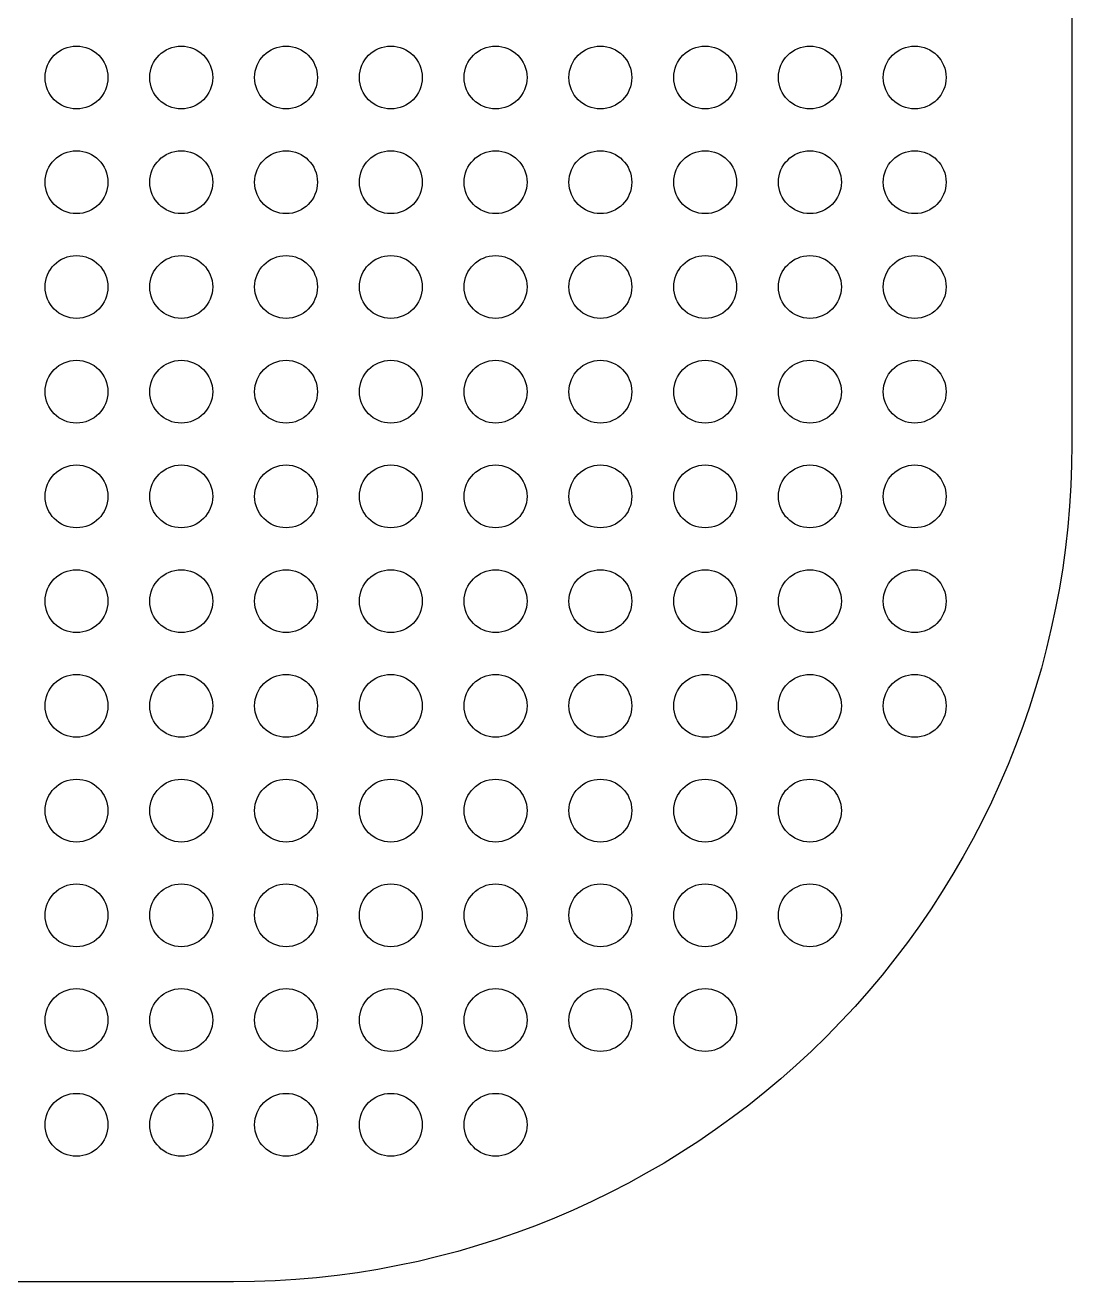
# Model space of a CAD drawing. Extents: x -505 to -320, y 112 to 352.
# Drawn here: x -369.8 to -319.9, y 111.8 to 171.8 of the extents above; entities that cross this region are included whole.
import ezdxf

# ---------------------------------------------------------------- set-up
doc = ezdxf.new("R2010")
doc.units = 0
doc.header["$MEASUREMENT"] = 0
doc.layers.add('LAYER_1', color=7, linetype='CONTINUOUS')

msp = doc.modelspace()

# ---------------------------------------------------------------- linework, layer by layer
at = {"layer": 'LAYER_1'}
for points, knots in [([(-464.8938, 111.8225), (-464.8938, 111.8225), (-359.894, 111.8225), (-359.894, 111.8225), (-359.894, 111.8225), (-349.2853, 111.8225), (-339.1112, 116.0368), (-331.6097, 123.5382), (-331.6097, 123.5382), (-324.1083, 131.0397), (-319.894, 141.2138), (-319.894, 151.8225), (-319.894, 151.8225), (-319.894, 151.8225), (-319.894, 311.8225), (-319.894, 311.8225), (-319.894, 311.8225), (-319.894, 322.4312), (-324.1083, 332.6053), (-331.6097, 340.1068), (-331.6097, 340.1068), (-339.1112, 347.6082), (-349.2853, 351.8225), (-359.894, 351.8225), (-359.894, 351.8225), (-359.894, 351.8225), (-464.894, 351.8225), (-464.894, 351.8225), (-464.894, 351.8225), (-475.5027, 351.8225), (-485.6768, 347.6082), (-493.1783, 340.1068), (-493.1783, 340.1068), (-500.6797, 332.6053), (-504.894, 322.4312), (-504.894, 311.8225), (-504.894, 311.8225), (-504.894, 311.8225), (-504.894, 151.8225), (-504.894, 151.8225), (-504.894, 151.8225), (-504.894, 129.7312), (-486.9855, 111.8226), (-464.8938, 111.8225)], [0, 0, 0, 0, 0.0833333, 0.0833333, 0.0833333, 0.0833333, 0.1666667, 0.1666667, 0.1666667, 0.1666667, 0.25, 0.25, 0.25, 0.25, 0.3333333, 0.3333333, 0.3333333, 0.3333333, 0.4166667, 0.4166667, 0.4166667, 0.4166667, 0.5, 0.5, 0.5, 0.5, 0.5833333, 0.5833333, 0.5833333, 0.5833333, 0.6666667, 0.6666667, 0.6666667, 0.6666667, 0.75, 0.75, 0.75, 0.75, 0.8333333, 0.8333333, 0.8333333, 0.8333333, 1, 1, 1, 1]), ([(-367.394, 167.8225), (-366.5656, 167.8225), (-365.894, 168.4941), (-365.894, 169.3225), (-365.894, 169.3225), (-365.894, 170.1509), (-366.5656, 170.8225), (-367.394, 170.8225), (-367.394, 170.8225), (-368.2224, 170.8225), (-368.894, 170.1509), (-368.894, 169.3225), (-368.894, 169.3225), (-368.894, 168.4941), (-368.2224, 167.8225), (-367.394, 167.8225)], [0, 0, 0, 0, 0.2, 0.2, 0.2, 0.2, 0.4, 0.4, 0.4, 0.4, 0.6, 0.6, 0.6, 0.6, 1, 1, 1, 1]), ([(-362.394, 167.8225), (-361.5656, 167.8225), (-360.894, 168.4941), (-360.894, 169.3225), (-360.894, 169.3225), (-360.894, 170.1509), (-361.5656, 170.8225), (-362.394, 170.8225), (-362.394, 170.8225), (-363.2224, 170.8225), (-363.894, 170.1509), (-363.894, 169.3225), (-363.894, 169.3225), (-363.894, 168.4941), (-363.2224, 167.8225), (-362.394, 167.8225)], [0, 0, 0, 0, 0.2, 0.2, 0.2, 0.2, 0.4, 0.4, 0.4, 0.4, 0.6, 0.6, 0.6, 0.6, 1, 1, 1, 1]), ([(-357.394, 167.8225), (-356.5656, 167.8225), (-355.894, 168.4941), (-355.894, 169.3225), (-355.894, 169.3225), (-355.894, 170.1509), (-356.5656, 170.8225), (-357.394, 170.8225), (-357.394, 170.8225), (-358.2224, 170.8225), (-358.894, 170.1509), (-358.894, 169.3225), (-358.894, 169.3225), (-358.894, 168.4941), (-358.2224, 167.8225), (-357.394, 167.8225)], [0, 0, 0, 0, 0.2, 0.2, 0.2, 0.2, 0.4, 0.4, 0.4, 0.4, 0.6, 0.6, 0.6, 0.6, 1, 1, 1, 1]), ([(-352.394, 167.8225), (-351.5656, 167.8225), (-350.894, 168.4941), (-350.894, 169.3225), (-350.894, 169.3225), (-350.894, 170.1509), (-351.5656, 170.8225), (-352.394, 170.8225), (-352.394, 170.8225), (-353.2224, 170.8225), (-353.894, 170.1509), (-353.894, 169.3225), (-353.894, 169.3225), (-353.894, 168.4941), (-353.2224, 167.8225), (-352.394, 167.8225)], [0, 0, 0, 0, 0.2, 0.2, 0.2, 0.2, 0.4, 0.4, 0.4, 0.4, 0.6, 0.6, 0.6, 0.6, 1, 1, 1, 1]), ([(-347.394, 167.8225), (-346.5656, 167.8225), (-345.894, 168.4941), (-345.894, 169.3225), (-345.894, 169.3225), (-345.894, 170.1509), (-346.5656, 170.8225), (-347.394, 170.8225), (-347.394, 170.8225), (-348.2224, 170.8225), (-348.894, 170.1509), (-348.894, 169.3225), (-348.894, 169.3225), (-348.894, 168.4941), (-348.2224, 167.8225), (-347.394, 167.8225)], [0, 0, 0, 0, 0.2, 0.2, 0.2, 0.2, 0.4, 0.4, 0.4, 0.4, 0.6, 0.6, 0.6, 0.6, 1, 1, 1, 1]), ([(-342.394, 167.8225), (-341.5656, 167.8225), (-340.894, 168.4941), (-340.894, 169.3225), (-340.894, 169.3225), (-340.894, 170.1509), (-341.5656, 170.8225), (-342.394, 170.8225), (-342.394, 170.8225), (-343.2224, 170.8225), (-343.894, 170.1509), (-343.894, 169.3225), (-343.894, 169.3225), (-343.894, 168.4941), (-343.2224, 167.8225), (-342.394, 167.8225)], [0, 0, 0, 0, 0.2, 0.2, 0.2, 0.2, 0.4, 0.4, 0.4, 0.4, 0.6, 0.6, 0.6, 0.6, 1, 1, 1, 1]), ([(-337.394, 167.8225), (-336.5656, 167.8225), (-335.894, 168.4941), (-335.894, 169.3225), (-335.894, 169.3225), (-335.894, 170.1509), (-336.5656, 170.8225), (-337.394, 170.8225), (-337.394, 170.8225), (-338.2224, 170.8225), (-338.894, 170.1509), (-338.894, 169.3225), (-338.894, 169.3225), (-338.894, 168.4941), (-338.2224, 167.8225), (-337.394, 167.8225)], [0, 0, 0, 0, 0.2, 0.2, 0.2, 0.2, 0.4, 0.4, 0.4, 0.4, 0.6, 0.6, 0.6, 0.6, 1, 1, 1, 1]), ([(-332.394, 167.8225), (-331.5656, 167.8225), (-330.894, 168.4941), (-330.894, 169.3225), (-330.894, 169.3225), (-330.894, 170.1509), (-331.5656, 170.8225), (-332.394, 170.8225), (-332.394, 170.8225), (-333.2224, 170.8225), (-333.894, 170.1509), (-333.894, 169.3225), (-333.894, 169.3225), (-333.894, 168.4941), (-333.2224, 167.8225), (-332.394, 167.8225)], [0, 0, 0, 0, 0.2, 0.2, 0.2, 0.2, 0.4, 0.4, 0.4, 0.4, 0.6, 0.6, 0.6, 0.6, 1, 1, 1, 1]), ([(-327.394, 167.8225), (-326.5656, 167.8225), (-325.894, 168.4941), (-325.894, 169.3225), (-325.894, 169.3225), (-325.894, 170.1509), (-326.5656, 170.8225), (-327.394, 170.8225), (-327.394, 170.8225), (-328.2224, 170.8225), (-328.894, 170.1509), (-328.894, 169.3225), (-328.894, 169.3225), (-328.894, 168.4941), (-328.2224, 167.8225), (-327.394, 167.8225)], [0, 0, 0, 0, 0.2, 0.2, 0.2, 0.2, 0.4, 0.4, 0.4, 0.4, 0.6, 0.6, 0.6, 0.6, 1, 1, 1, 1]), ([(-367.394, 162.8225), (-366.5656, 162.8225), (-365.894, 163.4941), (-365.894, 164.3225), (-365.894, 164.3225), (-365.894, 165.1509), (-366.5656, 165.8225), (-367.394, 165.8225), (-367.394, 165.8225), (-368.2224, 165.8225), (-368.894, 165.1509), (-368.894, 164.3225), (-368.894, 164.3225), (-368.894, 163.4941), (-368.2224, 162.8225), (-367.394, 162.8225)], [0, 0, 0, 0, 0.2, 0.2, 0.2, 0.2, 0.4, 0.4, 0.4, 0.4, 0.6, 0.6, 0.6, 0.6, 1, 1, 1, 1]), ([(-362.394, 162.8225), (-361.5656, 162.8225), (-360.894, 163.4941), (-360.894, 164.3225), (-360.894, 164.3225), (-360.894, 165.1509), (-361.5656, 165.8225), (-362.394, 165.8225), (-362.394, 165.8225), (-363.2224, 165.8225), (-363.894, 165.1509), (-363.894, 164.3225), (-363.894, 164.3225), (-363.894, 163.4941), (-363.2224, 162.8225), (-362.394, 162.8225)], [0, 0, 0, 0, 0.2, 0.2, 0.2, 0.2, 0.4, 0.4, 0.4, 0.4, 0.6, 0.6, 0.6, 0.6, 1, 1, 1, 1]), ([(-357.394, 162.8225), (-356.5656, 162.8225), (-355.894, 163.4941), (-355.894, 164.3225), (-355.894, 164.3225), (-355.894, 165.1509), (-356.5656, 165.8225), (-357.394, 165.8225), (-357.394, 165.8225), (-358.2224, 165.8225), (-358.894, 165.1509), (-358.894, 164.3225), (-358.894, 164.3225), (-358.894, 163.4941), (-358.2224, 162.8225), (-357.394, 162.8225)], [0, 0, 0, 0, 0.2, 0.2, 0.2, 0.2, 0.4, 0.4, 0.4, 0.4, 0.6, 0.6, 0.6, 0.6, 1, 1, 1, 1]), ([(-352.394, 162.8225), (-351.5656, 162.8225), (-350.894, 163.4941), (-350.894, 164.3225), (-350.894, 164.3225), (-350.894, 165.1509), (-351.5656, 165.8225), (-352.394, 165.8225), (-352.394, 165.8225), (-353.2224, 165.8225), (-353.894, 165.1509), (-353.894, 164.3225), (-353.894, 164.3225), (-353.894, 163.4941), (-353.2224, 162.8225), (-352.394, 162.8225)], [0, 0, 0, 0, 0.2, 0.2, 0.2, 0.2, 0.4, 0.4, 0.4, 0.4, 0.6, 0.6, 0.6, 0.6, 1, 1, 1, 1]), ([(-347.394, 162.8225), (-346.5656, 162.8225), (-345.894, 163.4941), (-345.894, 164.3225), (-345.894, 164.3225), (-345.894, 165.1509), (-346.5656, 165.8225), (-347.394, 165.8225), (-347.394, 165.8225), (-348.2224, 165.8225), (-348.894, 165.1509), (-348.894, 164.3225), (-348.894, 164.3225), (-348.894, 163.4941), (-348.2224, 162.8225), (-347.394, 162.8225)], [0, 0, 0, 0, 0.2, 0.2, 0.2, 0.2, 0.4, 0.4, 0.4, 0.4, 0.6, 0.6, 0.6, 0.6, 1, 1, 1, 1]), ([(-342.394, 162.8225), (-341.5656, 162.8225), (-340.894, 163.4941), (-340.894, 164.3225), (-340.894, 164.3225), (-340.894, 165.1509), (-341.5656, 165.8225), (-342.394, 165.8225), (-342.394, 165.8225), (-343.2224, 165.8225), (-343.894, 165.1509), (-343.894, 164.3225), (-343.894, 164.3225), (-343.894, 163.4941), (-343.2224, 162.8225), (-342.394, 162.8225)], [0, 0, 0, 0, 0.2, 0.2, 0.2, 0.2, 0.4, 0.4, 0.4, 0.4, 0.6, 0.6, 0.6, 0.6, 1, 1, 1, 1]), ([(-337.394, 162.8225), (-336.5656, 162.8225), (-335.894, 163.4941), (-335.894, 164.3225), (-335.894, 164.3225), (-335.894, 165.1509), (-336.5656, 165.8225), (-337.394, 165.8225), (-337.394, 165.8225), (-338.2224, 165.8225), (-338.894, 165.1509), (-338.894, 164.3225), (-338.894, 164.3225), (-338.894, 163.4941), (-338.2224, 162.8225), (-337.394, 162.8225)], [0, 0, 0, 0, 0.2, 0.2, 0.2, 0.2, 0.4, 0.4, 0.4, 0.4, 0.6, 0.6, 0.6, 0.6, 1, 1, 1, 1]), ([(-332.394, 162.8225), (-331.5656, 162.8225), (-330.894, 163.4941), (-330.894, 164.3225), (-330.894, 164.3225), (-330.894, 165.1509), (-331.5656, 165.8225), (-332.394, 165.8225), (-332.394, 165.8225), (-333.2224, 165.8225), (-333.894, 165.1509), (-333.894, 164.3225), (-333.894, 164.3225), (-333.894, 163.4941), (-333.2224, 162.8225), (-332.394, 162.8225)], [0, 0, 0, 0, 0.2, 0.2, 0.2, 0.2, 0.4, 0.4, 0.4, 0.4, 0.6, 0.6, 0.6, 0.6, 1, 1, 1, 1]), ([(-327.394, 162.8225), (-326.5656, 162.8225), (-325.894, 163.4941), (-325.894, 164.3225), (-325.894, 164.3225), (-325.894, 165.1509), (-326.5656, 165.8225), (-327.394, 165.8225), (-327.394, 165.8225), (-328.2224, 165.8225), (-328.894, 165.1509), (-328.894, 164.3225), (-328.894, 164.3225), (-328.894, 163.4941), (-328.2224, 162.8225), (-327.394, 162.8225)], [0, 0, 0, 0, 0.2, 0.2, 0.2, 0.2, 0.4, 0.4, 0.4, 0.4, 0.6, 0.6, 0.6, 0.6, 1, 1, 1, 1]), ([(-367.394, 157.8225), (-366.5656, 157.8225), (-365.894, 158.4941), (-365.894, 159.3225), (-365.894, 159.3225), (-365.894, 160.1509), (-366.5656, 160.8225), (-367.394, 160.8225), (-367.394, 160.8225), (-368.2224, 160.8225), (-368.894, 160.1509), (-368.894, 159.3225), (-368.894, 159.3225), (-368.894, 158.4941), (-368.2224, 157.8225), (-367.394, 157.8225)], [0, 0, 0, 0, 0.2, 0.2, 0.2, 0.2, 0.4, 0.4, 0.4, 0.4, 0.6, 0.6, 0.6, 0.6, 1, 1, 1, 1]), ([(-362.394, 157.8225), (-361.5656, 157.8225), (-360.894, 158.4941), (-360.894, 159.3225), (-360.894, 159.3225), (-360.894, 160.1509), (-361.5656, 160.8225), (-362.394, 160.8225), (-362.394, 160.8225), (-363.2224, 160.8225), (-363.894, 160.1509), (-363.894, 159.3225), (-363.894, 159.3225), (-363.894, 158.4941), (-363.2224, 157.8225), (-362.394, 157.8225)], [0, 0, 0, 0, 0.2, 0.2, 0.2, 0.2, 0.4, 0.4, 0.4, 0.4, 0.6, 0.6, 0.6, 0.6, 1, 1, 1, 1]), ([(-357.394, 157.8225), (-356.5656, 157.8225), (-355.894, 158.4941), (-355.894, 159.3225), (-355.894, 159.3225), (-355.894, 160.1509), (-356.5656, 160.8225), (-357.394, 160.8225), (-357.394, 160.8225), (-358.2224, 160.8225), (-358.894, 160.1509), (-358.894, 159.3225), (-358.894, 159.3225), (-358.894, 158.4941), (-358.2224, 157.8225), (-357.394, 157.8225)], [0, 0, 0, 0, 0.2, 0.2, 0.2, 0.2, 0.4, 0.4, 0.4, 0.4, 0.6, 0.6, 0.6, 0.6, 1, 1, 1, 1]), ([(-352.394, 157.8225), (-351.5656, 157.8225), (-350.894, 158.4941), (-350.894, 159.3225), (-350.894, 159.3225), (-350.894, 160.1509), (-351.5656, 160.8225), (-352.394, 160.8225), (-352.394, 160.8225), (-353.2224, 160.8225), (-353.894, 160.1509), (-353.894, 159.3225), (-353.894, 159.3225), (-353.894, 158.4941), (-353.2224, 157.8225), (-352.394, 157.8225)], [0, 0, 0, 0, 0.2, 0.2, 0.2, 0.2, 0.4, 0.4, 0.4, 0.4, 0.6, 0.6, 0.6, 0.6, 1, 1, 1, 1]), ([(-347.394, 157.8225), (-346.5656, 157.8225), (-345.894, 158.4941), (-345.894, 159.3225), (-345.894, 159.3225), (-345.894, 160.1509), (-346.5656, 160.8225), (-347.394, 160.8225), (-347.394, 160.8225), (-348.2224, 160.8225), (-348.894, 160.1509), (-348.894, 159.3225), (-348.894, 159.3225), (-348.894, 158.4941), (-348.2224, 157.8225), (-347.394, 157.8225)], [0, 0, 0, 0, 0.2, 0.2, 0.2, 0.2, 0.4, 0.4, 0.4, 0.4, 0.6, 0.6, 0.6, 0.6, 1, 1, 1, 1]), ([(-342.394, 157.8225), (-341.5656, 157.8225), (-340.894, 158.4941), (-340.894, 159.3225), (-340.894, 159.3225), (-340.894, 160.1509), (-341.5656, 160.8225), (-342.394, 160.8225), (-342.394, 160.8225), (-343.2224, 160.8225), (-343.894, 160.1509), (-343.894, 159.3225), (-343.894, 159.3225), (-343.894, 158.4941), (-343.2224, 157.8225), (-342.394, 157.8225)], [0, 0, 0, 0, 0.2, 0.2, 0.2, 0.2, 0.4, 0.4, 0.4, 0.4, 0.6, 0.6, 0.6, 0.6, 1, 1, 1, 1]), ([(-337.394, 157.8225), (-336.5656, 157.8225), (-335.894, 158.4941), (-335.894, 159.3225), (-335.894, 159.3225), (-335.894, 160.1509), (-336.5656, 160.8225), (-337.394, 160.8225), (-337.394, 160.8225), (-338.2224, 160.8225), (-338.894, 160.1509), (-338.894, 159.3225), (-338.894, 159.3225), (-338.894, 158.4941), (-338.2224, 157.8225), (-337.394, 157.8225)], [0, 0, 0, 0, 0.2, 0.2, 0.2, 0.2, 0.4, 0.4, 0.4, 0.4, 0.6, 0.6, 0.6, 0.6, 1, 1, 1, 1]), ([(-332.394, 157.8225), (-331.5656, 157.8225), (-330.894, 158.4941), (-330.894, 159.3225), (-330.894, 159.3225), (-330.894, 160.1509), (-331.5656, 160.8225), (-332.394, 160.8225), (-332.394, 160.8225), (-333.2224, 160.8225), (-333.894, 160.1509), (-333.894, 159.3225), (-333.894, 159.3225), (-333.894, 158.4941), (-333.2224, 157.8225), (-332.394, 157.8225)], [0, 0, 0, 0, 0.2, 0.2, 0.2, 0.2, 0.4, 0.4, 0.4, 0.4, 0.6, 0.6, 0.6, 0.6, 1, 1, 1, 1]), ([(-327.394, 157.8225), (-326.5656, 157.8225), (-325.894, 158.4941), (-325.894, 159.3225), (-325.894, 159.3225), (-325.894, 160.1509), (-326.5656, 160.8225), (-327.394, 160.8225), (-327.394, 160.8225), (-328.2224, 160.8225), (-328.894, 160.1509), (-328.894, 159.3225), (-328.894, 159.3225), (-328.894, 158.4941), (-328.2224, 157.8225), (-327.394, 157.8225)], [0, 0, 0, 0, 0.2, 0.2, 0.2, 0.2, 0.4, 0.4, 0.4, 0.4, 0.6, 0.6, 0.6, 0.6, 1, 1, 1, 1]), ([(-367.394, 152.8225), (-366.5656, 152.8225), (-365.894, 153.4941), (-365.894, 154.3225), (-365.894, 154.3225), (-365.894, 155.1509), (-366.5656, 155.8225), (-367.394, 155.8225), (-367.394, 155.8225), (-368.2224, 155.8225), (-368.894, 155.1509), (-368.894, 154.3225), (-368.894, 154.3225), (-368.894, 153.4941), (-368.2224, 152.8225), (-367.394, 152.8225)], [0, 0, 0, 0, 0.2, 0.2, 0.2, 0.2, 0.4, 0.4, 0.4, 0.4, 0.6, 0.6, 0.6, 0.6, 1, 1, 1, 1]), ([(-362.394, 152.8225), (-361.5656, 152.8225), (-360.894, 153.4941), (-360.894, 154.3225), (-360.894, 154.3225), (-360.894, 155.1509), (-361.5656, 155.8225), (-362.394, 155.8225), (-362.394, 155.8225), (-363.2224, 155.8225), (-363.894, 155.1509), (-363.894, 154.3225), (-363.894, 154.3225), (-363.894, 153.4941), (-363.2224, 152.8225), (-362.394, 152.8225)], [0, 0, 0, 0, 0.2, 0.2, 0.2, 0.2, 0.4, 0.4, 0.4, 0.4, 0.6, 0.6, 0.6, 0.6, 1, 1, 1, 1]), ([(-357.394, 152.8225), (-356.5656, 152.8225), (-355.894, 153.4941), (-355.894, 154.3225), (-355.894, 154.3225), (-355.894, 155.1509), (-356.5656, 155.8225), (-357.394, 155.8225), (-357.394, 155.8225), (-358.2224, 155.8225), (-358.894, 155.1509), (-358.894, 154.3225), (-358.894, 154.3225), (-358.894, 153.4941), (-358.2224, 152.8225), (-357.394, 152.8225)], [0, 0, 0, 0, 0.2, 0.2, 0.2, 0.2, 0.4, 0.4, 0.4, 0.4, 0.6, 0.6, 0.6, 0.6, 1, 1, 1, 1]), ([(-352.394, 152.8225), (-351.5656, 152.8225), (-350.894, 153.4941), (-350.894, 154.3225), (-350.894, 154.3225), (-350.894, 155.1509), (-351.5656, 155.8225), (-352.394, 155.8225), (-352.394, 155.8225), (-353.2224, 155.8225), (-353.894, 155.1509), (-353.894, 154.3225), (-353.894, 154.3225), (-353.894, 153.4941), (-353.2224, 152.8225), (-352.394, 152.8225)], [0, 0, 0, 0, 0.2, 0.2, 0.2, 0.2, 0.4, 0.4, 0.4, 0.4, 0.6, 0.6, 0.6, 0.6, 1, 1, 1, 1]), ([(-347.394, 152.8225), (-346.5656, 152.8225), (-345.894, 153.4941), (-345.894, 154.3225), (-345.894, 154.3225), (-345.894, 155.1509), (-346.5656, 155.8225), (-347.394, 155.8225), (-347.394, 155.8225), (-348.2224, 155.8225), (-348.894, 155.1509), (-348.894, 154.3225), (-348.894, 154.3225), (-348.894, 153.4941), (-348.2224, 152.8225), (-347.394, 152.8225)], [0, 0, 0, 0, 0.2, 0.2, 0.2, 0.2, 0.4, 0.4, 0.4, 0.4, 0.6, 0.6, 0.6, 0.6, 1, 1, 1, 1]), ([(-342.394, 152.8225), (-341.5656, 152.8225), (-340.894, 153.4941), (-340.894, 154.3225), (-340.894, 154.3225), (-340.894, 155.1509), (-341.5656, 155.8225), (-342.394, 155.8225), (-342.394, 155.8225), (-343.2224, 155.8225), (-343.894, 155.1509), (-343.894, 154.3225), (-343.894, 154.3225), (-343.894, 153.4941), (-343.2224, 152.8225), (-342.394, 152.8225)], [0, 0, 0, 0, 0.2, 0.2, 0.2, 0.2, 0.4, 0.4, 0.4, 0.4, 0.6, 0.6, 0.6, 0.6, 1, 1, 1, 1]), ([(-337.394, 152.8225), (-336.5656, 152.8225), (-335.894, 153.4941), (-335.894, 154.3225), (-335.894, 154.3225), (-335.894, 155.1509), (-336.5656, 155.8225), (-337.394, 155.8225), (-337.394, 155.8225), (-338.2224, 155.8225), (-338.894, 155.1509), (-338.894, 154.3225), (-338.894, 154.3225), (-338.894, 153.4941), (-338.2224, 152.8225), (-337.394, 152.8225)], [0, 0, 0, 0, 0.2, 0.2, 0.2, 0.2, 0.4, 0.4, 0.4, 0.4, 0.6, 0.6, 0.6, 0.6, 1, 1, 1, 1]), ([(-332.394, 152.8225), (-331.5656, 152.8225), (-330.894, 153.4941), (-330.894, 154.3225), (-330.894, 154.3225), (-330.894, 155.1509), (-331.5656, 155.8225), (-332.394, 155.8225), (-332.394, 155.8225), (-333.2224, 155.8225), (-333.894, 155.1509), (-333.894, 154.3225), (-333.894, 154.3225), (-333.894, 153.4941), (-333.2224, 152.8225), (-332.394, 152.8225)], [0, 0, 0, 0, 0.2, 0.2, 0.2, 0.2, 0.4, 0.4, 0.4, 0.4, 0.6, 0.6, 0.6, 0.6, 1, 1, 1, 1]), ([(-327.394, 152.8225), (-326.5656, 152.8225), (-325.894, 153.4941), (-325.894, 154.3225), (-325.894, 154.3225), (-325.894, 155.1509), (-326.5656, 155.8225), (-327.394, 155.8225), (-327.394, 155.8225), (-328.2224, 155.8225), (-328.894, 155.1509), (-328.894, 154.3225), (-328.894, 154.3225), (-328.894, 153.4941), (-328.2224, 152.8225), (-327.394, 152.8225)], [0, 0, 0, 0, 0.2, 0.2, 0.2, 0.2, 0.4, 0.4, 0.4, 0.4, 0.6, 0.6, 0.6, 0.6, 1, 1, 1, 1]), ([(-367.394, 147.8225), (-366.5656, 147.8225), (-365.894, 148.4941), (-365.894, 149.3225), (-365.894, 149.3225), (-365.894, 150.1509), (-366.5656, 150.8225), (-367.394, 150.8225), (-367.394, 150.8225), (-368.2224, 150.8225), (-368.894, 150.1509), (-368.894, 149.3225), (-368.894, 149.3225), (-368.894, 148.4941), (-368.2224, 147.8225), (-367.394, 147.8225)], [0, 0, 0, 0, 0.2, 0.2, 0.2, 0.2, 0.4, 0.4, 0.4, 0.4, 0.6, 0.6, 0.6, 0.6, 1, 1, 1, 1]), ([(-362.394, 147.8225), (-361.5656, 147.8225), (-360.894, 148.4941), (-360.894, 149.3225), (-360.894, 149.3225), (-360.894, 150.1509), (-361.5656, 150.8225), (-362.394, 150.8225), (-362.394, 150.8225), (-363.2224, 150.8225), (-363.894, 150.1509), (-363.894, 149.3225), (-363.894, 149.3225), (-363.894, 148.4941), (-363.2224, 147.8225), (-362.394, 147.8225)], [0, 0, 0, 0, 0.2, 0.2, 0.2, 0.2, 0.4, 0.4, 0.4, 0.4, 0.6, 0.6, 0.6, 0.6, 1, 1, 1, 1]), ([(-357.394, 147.8225), (-356.5656, 147.8225), (-355.894, 148.4941), (-355.894, 149.3225), (-355.894, 149.3225), (-355.894, 150.1509), (-356.5656, 150.8225), (-357.394, 150.8225), (-357.394, 150.8225), (-358.2224, 150.8225), (-358.894, 150.1509), (-358.894, 149.3225), (-358.894, 149.3225), (-358.894, 148.4941), (-358.2224, 147.8225), (-357.394, 147.8225)], [0, 0, 0, 0, 0.2, 0.2, 0.2, 0.2, 0.4, 0.4, 0.4, 0.4, 0.6, 0.6, 0.6, 0.6, 1, 1, 1, 1]), ([(-352.394, 147.8225), (-351.5656, 147.8225), (-350.894, 148.4941), (-350.894, 149.3225), (-350.894, 149.3225), (-350.894, 150.1509), (-351.5656, 150.8225), (-352.394, 150.8225), (-352.394, 150.8225), (-353.2224, 150.8225), (-353.894, 150.1509), (-353.894, 149.3225), (-353.894, 149.3225), (-353.894, 148.4941), (-353.2224, 147.8225), (-352.394, 147.8225)], [0, 0, 0, 0, 0.2, 0.2, 0.2, 0.2, 0.4, 0.4, 0.4, 0.4, 0.6, 0.6, 0.6, 0.6, 1, 1, 1, 1]), ([(-347.394, 147.8225), (-346.5656, 147.8225), (-345.894, 148.4941), (-345.894, 149.3225), (-345.894, 149.3225), (-345.894, 150.1509), (-346.5656, 150.8225), (-347.394, 150.8225), (-347.394, 150.8225), (-348.2224, 150.8225), (-348.894, 150.1509), (-348.894, 149.3225), (-348.894, 149.3225), (-348.894, 148.4941), (-348.2224, 147.8225), (-347.394, 147.8225)], [0, 0, 0, 0, 0.2, 0.2, 0.2, 0.2, 0.4, 0.4, 0.4, 0.4, 0.6, 0.6, 0.6, 0.6, 1, 1, 1, 1]), ([(-342.394, 147.8225), (-341.5656, 147.8225), (-340.894, 148.4941), (-340.894, 149.3225), (-340.894, 149.3225), (-340.894, 150.1509), (-341.5656, 150.8225), (-342.394, 150.8225), (-342.394, 150.8225), (-343.2224, 150.8225), (-343.894, 150.1509), (-343.894, 149.3225), (-343.894, 149.3225), (-343.894, 148.4941), (-343.2224, 147.8225), (-342.394, 147.8225)], [0, 0, 0, 0, 0.2, 0.2, 0.2, 0.2, 0.4, 0.4, 0.4, 0.4, 0.6, 0.6, 0.6, 0.6, 1, 1, 1, 1]), ([(-337.394, 147.8225), (-336.5656, 147.8225), (-335.894, 148.4941), (-335.894, 149.3225), (-335.894, 149.3225), (-335.894, 150.1509), (-336.5656, 150.8225), (-337.394, 150.8225), (-337.394, 150.8225), (-338.2224, 150.8225), (-338.894, 150.1509), (-338.894, 149.3225), (-338.894, 149.3225), (-338.894, 148.4941), (-338.2224, 147.8225), (-337.394, 147.8225)], [0, 0, 0, 0, 0.2, 0.2, 0.2, 0.2, 0.4, 0.4, 0.4, 0.4, 0.6, 0.6, 0.6, 0.6, 1, 1, 1, 1]), ([(-332.394, 147.8225), (-331.5656, 147.8225), (-330.894, 148.4941), (-330.894, 149.3225), (-330.894, 149.3225), (-330.894, 150.1509), (-331.5656, 150.8225), (-332.394, 150.8225), (-332.394, 150.8225), (-333.2224, 150.8225), (-333.894, 150.1509), (-333.894, 149.3225), (-333.894, 149.3225), (-333.894, 148.4941), (-333.2224, 147.8225), (-332.394, 147.8225)], [0, 0, 0, 0, 0.2, 0.2, 0.2, 0.2, 0.4, 0.4, 0.4, 0.4, 0.6, 0.6, 0.6, 0.6, 1, 1, 1, 1]), ([(-327.394, 147.8225), (-326.5656, 147.8225), (-325.894, 148.4941), (-325.894, 149.3225), (-325.894, 149.3225), (-325.894, 150.1509), (-326.5656, 150.8225), (-327.394, 150.8225), (-327.394, 150.8225), (-328.2224, 150.8225), (-328.894, 150.1509), (-328.894, 149.3225), (-328.894, 149.3225), (-328.894, 148.4941), (-328.2224, 147.8225), (-327.394, 147.8225)], [0, 0, 0, 0, 0.2, 0.2, 0.2, 0.2, 0.4, 0.4, 0.4, 0.4, 0.6, 0.6, 0.6, 0.6, 1, 1, 1, 1]), ([(-367.394, 142.8225), (-366.5656, 142.8225), (-365.894, 143.4941), (-365.894, 144.3225), (-365.894, 144.3225), (-365.894, 145.1509), (-366.5656, 145.8225), (-367.394, 145.8225), (-367.394, 145.8225), (-368.2224, 145.8225), (-368.894, 145.1509), (-368.894, 144.3225), (-368.894, 144.3225), (-368.894, 143.4941), (-368.2224, 142.8225), (-367.394, 142.8225)], [0, 0, 0, 0, 0.2, 0.2, 0.2, 0.2, 0.4, 0.4, 0.4, 0.4, 0.6, 0.6, 0.6, 0.6, 1, 1, 1, 1]), ([(-362.394, 142.8225), (-361.5656, 142.8225), (-360.894, 143.4941), (-360.894, 144.3225), (-360.894, 144.3225), (-360.894, 145.1509), (-361.5656, 145.8225), (-362.394, 145.8225), (-362.394, 145.8225), (-363.2224, 145.8225), (-363.894, 145.1509), (-363.894, 144.3225), (-363.894, 144.3225), (-363.894, 143.4941), (-363.2224, 142.8225), (-362.394, 142.8225)], [0, 0, 0, 0, 0.2, 0.2, 0.2, 0.2, 0.4, 0.4, 0.4, 0.4, 0.6, 0.6, 0.6, 0.6, 1, 1, 1, 1]), ([(-357.394, 142.8225), (-356.5656, 142.8225), (-355.894, 143.4941), (-355.894, 144.3225), (-355.894, 144.3225), (-355.894, 145.1509), (-356.5656, 145.8225), (-357.394, 145.8225), (-357.394, 145.8225), (-358.2224, 145.8225), (-358.894, 145.1509), (-358.894, 144.3225), (-358.894, 144.3225), (-358.894, 143.4941), (-358.2224, 142.8225), (-357.394, 142.8225)], [0, 0, 0, 0, 0.2, 0.2, 0.2, 0.2, 0.4, 0.4, 0.4, 0.4, 0.6, 0.6, 0.6, 0.6, 1, 1, 1, 1]), ([(-352.394, 142.8225), (-351.5656, 142.8225), (-350.894, 143.4941), (-350.894, 144.3225), (-350.894, 144.3225), (-350.894, 145.1509), (-351.5656, 145.8225), (-352.394, 145.8225), (-352.394, 145.8225), (-353.2224, 145.8225), (-353.894, 145.1509), (-353.894, 144.3225), (-353.894, 144.3225), (-353.894, 143.4941), (-353.2224, 142.8225), (-352.394, 142.8225)], [0, 0, 0, 0, 0.2, 0.2, 0.2, 0.2, 0.4, 0.4, 0.4, 0.4, 0.6, 0.6, 0.6, 0.6, 1, 1, 1, 1]), ([(-347.394, 142.8225), (-346.5656, 142.8225), (-345.894, 143.4941), (-345.894, 144.3225), (-345.894, 144.3225), (-345.894, 145.1509), (-346.5656, 145.8225), (-347.394, 145.8225), (-347.394, 145.8225), (-348.2224, 145.8225), (-348.894, 145.1509), (-348.894, 144.3225), (-348.894, 144.3225), (-348.894, 143.4941), (-348.2224, 142.8225), (-347.394, 142.8225)], [0, 0, 0, 0, 0.2, 0.2, 0.2, 0.2, 0.4, 0.4, 0.4, 0.4, 0.6, 0.6, 0.6, 0.6, 1, 1, 1, 1]), ([(-342.394, 142.8225), (-341.5656, 142.8225), (-340.894, 143.4941), (-340.894, 144.3225), (-340.894, 144.3225), (-340.894, 145.1509), (-341.5656, 145.8225), (-342.394, 145.8225), (-342.394, 145.8225), (-343.2224, 145.8225), (-343.894, 145.1509), (-343.894, 144.3225), (-343.894, 144.3225), (-343.894, 143.4941), (-343.2224, 142.8225), (-342.394, 142.8225)], [0, 0, 0, 0, 0.2, 0.2, 0.2, 0.2, 0.4, 0.4, 0.4, 0.4, 0.6, 0.6, 0.6, 0.6, 1, 1, 1, 1]), ([(-337.394, 142.8225), (-336.5656, 142.8225), (-335.894, 143.4941), (-335.894, 144.3225), (-335.894, 144.3225), (-335.894, 145.1509), (-336.5656, 145.8225), (-337.394, 145.8225), (-337.394, 145.8225), (-338.2224, 145.8225), (-338.894, 145.1509), (-338.894, 144.3225), (-338.894, 144.3225), (-338.894, 143.4941), (-338.2224, 142.8225), (-337.394, 142.8225)], [0, 0, 0, 0, 0.2, 0.2, 0.2, 0.2, 0.4, 0.4, 0.4, 0.4, 0.6, 0.6, 0.6, 0.6, 1, 1, 1, 1]), ([(-332.394, 142.8225), (-331.5656, 142.8225), (-330.894, 143.4941), (-330.894, 144.3225), (-330.894, 144.3225), (-330.894, 145.1509), (-331.5656, 145.8225), (-332.394, 145.8225), (-332.394, 145.8225), (-333.2224, 145.8225), (-333.894, 145.1509), (-333.894, 144.3225), (-333.894, 144.3225), (-333.894, 143.4941), (-333.2224, 142.8225), (-332.394, 142.8225)], [0, 0, 0, 0, 0.2, 0.2, 0.2, 0.2, 0.4, 0.4, 0.4, 0.4, 0.6, 0.6, 0.6, 0.6, 1, 1, 1, 1]), ([(-327.394, 142.8225), (-326.5656, 142.8225), (-325.894, 143.4941), (-325.894, 144.3225), (-325.894, 144.3225), (-325.894, 145.1509), (-326.5656, 145.8225), (-327.394, 145.8225), (-327.394, 145.8225), (-328.2224, 145.8225), (-328.894, 145.1509), (-328.894, 144.3225), (-328.894, 144.3225), (-328.894, 143.4941), (-328.2224, 142.8225), (-327.394, 142.8225)], [0, 0, 0, 0, 0.2, 0.2, 0.2, 0.2, 0.4, 0.4, 0.4, 0.4, 0.6, 0.6, 0.6, 0.6, 1, 1, 1, 1]), ([(-367.394, 137.8225), (-366.5656, 137.8225), (-365.894, 138.4941), (-365.894, 139.3225), (-365.894, 139.3225), (-365.894, 140.1509), (-366.5656, 140.8225), (-367.394, 140.8225), (-367.394, 140.8225), (-368.2224, 140.8225), (-368.894, 140.1509), (-368.894, 139.3225), (-368.894, 139.3225), (-368.894, 138.4941), (-368.2224, 137.8225), (-367.394, 137.8225)], [0, 0, 0, 0, 0.2, 0.2, 0.2, 0.2, 0.4, 0.4, 0.4, 0.4, 0.6, 0.6, 0.6, 0.6, 1, 1, 1, 1]), ([(-362.394, 137.8225), (-361.5656, 137.8225), (-360.894, 138.4941), (-360.894, 139.3225), (-360.894, 139.3225), (-360.894, 140.1509), (-361.5656, 140.8225), (-362.394, 140.8225), (-362.394, 140.8225), (-363.2224, 140.8225), (-363.894, 140.1509), (-363.894, 139.3225), (-363.894, 139.3225), (-363.894, 138.4941), (-363.2224, 137.8225), (-362.394, 137.8225)], [0, 0, 0, 0, 0.2, 0.2, 0.2, 0.2, 0.4, 0.4, 0.4, 0.4, 0.6, 0.6, 0.6, 0.6, 1, 1, 1, 1]), ([(-357.394, 137.8225), (-356.5656, 137.8225), (-355.894, 138.4941), (-355.894, 139.3225), (-355.894, 139.3225), (-355.894, 140.1509), (-356.5656, 140.8225), (-357.394, 140.8225), (-357.394, 140.8225), (-358.2224, 140.8225), (-358.894, 140.1509), (-358.894, 139.3225), (-358.894, 139.3225), (-358.894, 138.4941), (-358.2224, 137.8225), (-357.394, 137.8225)], [0, 0, 0, 0, 0.2, 0.2, 0.2, 0.2, 0.4, 0.4, 0.4, 0.4, 0.6, 0.6, 0.6, 0.6, 1, 1, 1, 1]), ([(-352.394, 137.8225), (-351.5656, 137.8225), (-350.894, 138.4941), (-350.894, 139.3225), (-350.894, 139.3225), (-350.894, 140.1509), (-351.5656, 140.8225), (-352.394, 140.8225), (-352.394, 140.8225), (-353.2224, 140.8225), (-353.894, 140.1509), (-353.894, 139.3225), (-353.894, 139.3225), (-353.894, 138.4941), (-353.2224, 137.8225), (-352.394, 137.8225)], [0, 0, 0, 0, 0.2, 0.2, 0.2, 0.2, 0.4, 0.4, 0.4, 0.4, 0.6, 0.6, 0.6, 0.6, 1, 1, 1, 1]), ([(-347.394, 137.8225), (-346.5656, 137.8225), (-345.894, 138.4941), (-345.894, 139.3225), (-345.894, 139.3225), (-345.894, 140.1509), (-346.5656, 140.8225), (-347.394, 140.8225), (-347.394, 140.8225), (-348.2224, 140.8225), (-348.894, 140.1509), (-348.894, 139.3225), (-348.894, 139.3225), (-348.894, 138.4941), (-348.2224, 137.8225), (-347.394, 137.8225)], [0, 0, 0, 0, 0.2, 0.2, 0.2, 0.2, 0.4, 0.4, 0.4, 0.4, 0.6, 0.6, 0.6, 0.6, 1, 1, 1, 1]), ([(-342.394, 137.8225), (-341.5656, 137.8225), (-340.894, 138.4941), (-340.894, 139.3225), (-340.894, 139.3225), (-340.894, 140.1509), (-341.5656, 140.8225), (-342.394, 140.8225), (-342.394, 140.8225), (-343.2224, 140.8225), (-343.894, 140.1509), (-343.894, 139.3225), (-343.894, 139.3225), (-343.894, 138.4941), (-343.2224, 137.8225), (-342.394, 137.8225)], [0, 0, 0, 0, 0.2, 0.2, 0.2, 0.2, 0.4, 0.4, 0.4, 0.4, 0.6, 0.6, 0.6, 0.6, 1, 1, 1, 1]), ([(-337.394, 137.8225), (-336.5656, 137.8225), (-335.894, 138.4941), (-335.894, 139.3225), (-335.894, 139.3225), (-335.894, 140.1509), (-336.5656, 140.8225), (-337.394, 140.8225), (-337.394, 140.8225), (-338.2224, 140.8225), (-338.894, 140.1509), (-338.894, 139.3225), (-338.894, 139.3225), (-338.894, 138.4941), (-338.2224, 137.8225), (-337.394, 137.8225)], [0, 0, 0, 0, 0.2, 0.2, 0.2, 0.2, 0.4, 0.4, 0.4, 0.4, 0.6, 0.6, 0.6, 0.6, 1, 1, 1, 1]), ([(-332.394, 137.8225), (-331.5656, 137.8225), (-330.894, 138.4941), (-330.894, 139.3225), (-330.894, 139.3225), (-330.894, 140.1509), (-331.5656, 140.8225), (-332.394, 140.8225), (-332.394, 140.8225), (-333.2224, 140.8225), (-333.894, 140.1509), (-333.894, 139.3225), (-333.894, 139.3225), (-333.894, 138.4941), (-333.2224, 137.8225), (-332.394, 137.8225)], [0, 0, 0, 0, 0.2, 0.2, 0.2, 0.2, 0.4, 0.4, 0.4, 0.4, 0.6, 0.6, 0.6, 0.6, 1, 1, 1, 1]), ([(-327.394, 137.8225), (-326.5656, 137.8225), (-325.894, 138.4941), (-325.894, 139.3225), (-325.894, 139.3225), (-325.894, 140.1509), (-326.5656, 140.8225), (-327.394, 140.8225), (-327.394, 140.8225), (-328.2224, 140.8225), (-328.894, 140.1509), (-328.894, 139.3225), (-328.894, 139.3225), (-328.894, 138.4941), (-328.2224, 137.8225), (-327.394, 137.8225)], [0, 0, 0, 0, 0.2, 0.2, 0.2, 0.2, 0.4, 0.4, 0.4, 0.4, 0.6, 0.6, 0.6, 0.6, 1, 1, 1, 1]), ([(-367.394, 132.8225), (-366.5656, 132.8225), (-365.894, 133.4941), (-365.894, 134.3225), (-365.894, 134.3225), (-365.894, 135.1509), (-366.5656, 135.8225), (-367.394, 135.8225), (-367.394, 135.8225), (-368.2224, 135.8225), (-368.894, 135.1509), (-368.894, 134.3225), (-368.894, 134.3225), (-368.894, 133.4941), (-368.2224, 132.8225), (-367.394, 132.8225)], [0, 0, 0, 0, 0.2, 0.2, 0.2, 0.2, 0.4, 0.4, 0.4, 0.4, 0.6, 0.6, 0.6, 0.6, 1, 1, 1, 1]), ([(-362.394, 132.8225), (-361.5656, 132.8225), (-360.894, 133.4941), (-360.894, 134.3225), (-360.894, 134.3225), (-360.894, 135.1509), (-361.5656, 135.8225), (-362.394, 135.8225), (-362.394, 135.8225), (-363.2224, 135.8225), (-363.894, 135.1509), (-363.894, 134.3225), (-363.894, 134.3225), (-363.894, 133.4941), (-363.2224, 132.8225), (-362.394, 132.8225)], [0, 0, 0, 0, 0.2, 0.2, 0.2, 0.2, 0.4, 0.4, 0.4, 0.4, 0.6, 0.6, 0.6, 0.6, 1, 1, 1, 1]), ([(-357.394, 132.8225), (-356.5656, 132.8225), (-355.894, 133.4941), (-355.894, 134.3225), (-355.894, 134.3225), (-355.894, 135.1509), (-356.5656, 135.8225), (-357.394, 135.8225), (-357.394, 135.8225), (-358.2224, 135.8225), (-358.894, 135.1509), (-358.894, 134.3225), (-358.894, 134.3225), (-358.894, 133.4941), (-358.2224, 132.8225), (-357.394, 132.8225)], [0, 0, 0, 0, 0.2, 0.2, 0.2, 0.2, 0.4, 0.4, 0.4, 0.4, 0.6, 0.6, 0.6, 0.6, 1, 1, 1, 1]), ([(-352.394, 132.8225), (-351.5656, 132.8225), (-350.894, 133.4941), (-350.894, 134.3225), (-350.894, 134.3225), (-350.894, 135.1509), (-351.5656, 135.8225), (-352.394, 135.8225), (-352.394, 135.8225), (-353.2224, 135.8225), (-353.894, 135.1509), (-353.894, 134.3225), (-353.894, 134.3225), (-353.894, 133.4941), (-353.2224, 132.8225), (-352.394, 132.8225)], [0, 0, 0, 0, 0.2, 0.2, 0.2, 0.2, 0.4, 0.4, 0.4, 0.4, 0.6, 0.6, 0.6, 0.6, 1, 1, 1, 1]), ([(-347.394, 132.8225), (-346.5656, 132.8225), (-345.894, 133.4941), (-345.894, 134.3225), (-345.894, 134.3225), (-345.894, 135.1509), (-346.5656, 135.8225), (-347.394, 135.8225), (-347.394, 135.8225), (-348.2224, 135.8225), (-348.894, 135.1509), (-348.894, 134.3225), (-348.894, 134.3225), (-348.894, 133.4941), (-348.2224, 132.8225), (-347.394, 132.8225)], [0, 0, 0, 0, 0.2, 0.2, 0.2, 0.2, 0.4, 0.4, 0.4, 0.4, 0.6, 0.6, 0.6, 0.6, 1, 1, 1, 1]), ([(-342.394, 132.8225), (-341.5656, 132.8225), (-340.894, 133.4941), (-340.894, 134.3225), (-340.894, 134.3225), (-340.894, 135.1509), (-341.5656, 135.8225), (-342.394, 135.8225), (-342.394, 135.8225), (-343.2224, 135.8225), (-343.894, 135.1509), (-343.894, 134.3225), (-343.894, 134.3225), (-343.894, 133.4941), (-343.2224, 132.8225), (-342.394, 132.8225)], [0, 0, 0, 0, 0.2, 0.2, 0.2, 0.2, 0.4, 0.4, 0.4, 0.4, 0.6, 0.6, 0.6, 0.6, 1, 1, 1, 1]), ([(-337.394, 132.8225), (-336.5656, 132.8225), (-335.894, 133.4941), (-335.894, 134.3225), (-335.894, 134.3225), (-335.894, 135.1509), (-336.5656, 135.8225), (-337.394, 135.8225), (-337.394, 135.8225), (-338.2224, 135.8225), (-338.894, 135.1509), (-338.894, 134.3225), (-338.894, 134.3225), (-338.894, 133.4941), (-338.2224, 132.8225), (-337.394, 132.8225)], [0, 0, 0, 0, 0.2, 0.2, 0.2, 0.2, 0.4, 0.4, 0.4, 0.4, 0.6, 0.6, 0.6, 0.6, 1, 1, 1, 1]), ([(-332.394, 132.8225), (-331.5656, 132.8225), (-330.894, 133.4941), (-330.894, 134.3225), (-330.894, 134.3225), (-330.894, 135.1509), (-331.5656, 135.8225), (-332.394, 135.8225), (-332.394, 135.8225), (-333.2224, 135.8225), (-333.894, 135.1509), (-333.894, 134.3225), (-333.894, 134.3225), (-333.894, 133.4941), (-333.2224, 132.8225), (-332.394, 132.8225)], [0, 0, 0, 0, 0.2, 0.2, 0.2, 0.2, 0.4, 0.4, 0.4, 0.4, 0.6, 0.6, 0.6, 0.6, 1, 1, 1, 1]), ([(-367.394, 127.8225), (-366.5656, 127.8225), (-365.894, 128.4941), (-365.894, 129.3225), (-365.894, 129.3225), (-365.894, 130.1509), (-366.5656, 130.8225), (-367.394, 130.8225), (-367.394, 130.8225), (-368.2224, 130.8225), (-368.894, 130.1509), (-368.894, 129.3225), (-368.894, 129.3225), (-368.894, 128.4941), (-368.2224, 127.8225), (-367.394, 127.8225)], [0, 0, 0, 0, 0.2, 0.2, 0.2, 0.2, 0.4, 0.4, 0.4, 0.4, 0.6, 0.6, 0.6, 0.6, 1, 1, 1, 1]), ([(-362.394, 127.8225), (-361.5656, 127.8225), (-360.894, 128.4941), (-360.894, 129.3225), (-360.894, 129.3225), (-360.894, 130.1509), (-361.5656, 130.8225), (-362.394, 130.8225), (-362.394, 130.8225), (-363.2224, 130.8225), (-363.894, 130.1509), (-363.894, 129.3225), (-363.894, 129.3225), (-363.894, 128.4941), (-363.2224, 127.8225), (-362.394, 127.8225)], [0, 0, 0, 0, 0.2, 0.2, 0.2, 0.2, 0.4, 0.4, 0.4, 0.4, 0.6, 0.6, 0.6, 0.6, 1, 1, 1, 1]), ([(-357.394, 127.8225), (-356.5656, 127.8225), (-355.894, 128.4941), (-355.894, 129.3225), (-355.894, 129.3225), (-355.894, 130.1509), (-356.5656, 130.8225), (-357.394, 130.8225), (-357.394, 130.8225), (-358.2224, 130.8225), (-358.894, 130.1509), (-358.894, 129.3225), (-358.894, 129.3225), (-358.894, 128.4941), (-358.2224, 127.8225), (-357.394, 127.8225)], [0, 0, 0, 0, 0.2, 0.2, 0.2, 0.2, 0.4, 0.4, 0.4, 0.4, 0.6, 0.6, 0.6, 0.6, 1, 1, 1, 1]), ([(-352.394, 127.8225), (-351.5656, 127.8225), (-350.894, 128.4941), (-350.894, 129.3225), (-350.894, 129.3225), (-350.894, 130.1509), (-351.5656, 130.8225), (-352.394, 130.8225), (-352.394, 130.8225), (-353.2224, 130.8225), (-353.894, 130.1509), (-353.894, 129.3225), (-353.894, 129.3225), (-353.894, 128.4941), (-353.2224, 127.8225), (-352.394, 127.8225)], [0, 0, 0, 0, 0.2, 0.2, 0.2, 0.2, 0.4, 0.4, 0.4, 0.4, 0.6, 0.6, 0.6, 0.6, 1, 1, 1, 1]), ([(-347.394, 127.8225), (-346.5656, 127.8225), (-345.894, 128.4941), (-345.894, 129.3225), (-345.894, 129.3225), (-345.894, 130.1509), (-346.5656, 130.8225), (-347.394, 130.8225), (-347.394, 130.8225), (-348.2224, 130.8225), (-348.894, 130.1509), (-348.894, 129.3225), (-348.894, 129.3225), (-348.894, 128.4941), (-348.2224, 127.8225), (-347.394, 127.8225)], [0, 0, 0, 0, 0.2, 0.2, 0.2, 0.2, 0.4, 0.4, 0.4, 0.4, 0.6, 0.6, 0.6, 0.6, 1, 1, 1, 1]), ([(-342.394, 127.8225), (-341.5656, 127.8225), (-340.894, 128.4941), (-340.894, 129.3225), (-340.894, 129.3225), (-340.894, 130.1509), (-341.5656, 130.8225), (-342.394, 130.8225), (-342.394, 130.8225), (-343.2224, 130.8225), (-343.894, 130.1509), (-343.894, 129.3225), (-343.894, 129.3225), (-343.894, 128.4941), (-343.2224, 127.8225), (-342.394, 127.8225)], [0, 0, 0, 0, 0.2, 0.2, 0.2, 0.2, 0.4, 0.4, 0.4, 0.4, 0.6, 0.6, 0.6, 0.6, 1, 1, 1, 1]), ([(-337.394, 127.8225), (-336.5656, 127.8225), (-335.894, 128.4941), (-335.894, 129.3225), (-335.894, 129.3225), (-335.894, 130.1509), (-336.5656, 130.8225), (-337.394, 130.8225), (-337.394, 130.8225), (-338.2224, 130.8225), (-338.894, 130.1509), (-338.894, 129.3225), (-338.894, 129.3225), (-338.894, 128.4941), (-338.2224, 127.8225), (-337.394, 127.8225)], [0, 0, 0, 0, 0.2, 0.2, 0.2, 0.2, 0.4, 0.4, 0.4, 0.4, 0.6, 0.6, 0.6, 0.6, 1, 1, 1, 1]), ([(-332.394, 127.8225), (-331.5656, 127.8225), (-330.894, 128.4941), (-330.894, 129.3225), (-330.894, 129.3225), (-330.894, 130.1509), (-331.5656, 130.8225), (-332.394, 130.8225), (-332.394, 130.8225), (-333.2224, 130.8225), (-333.894, 130.1509), (-333.894, 129.3225), (-333.894, 129.3225), (-333.894, 128.4941), (-333.2224, 127.8225), (-332.394, 127.8225)], [0, 0, 0, 0, 0.2, 0.2, 0.2, 0.2, 0.4, 0.4, 0.4, 0.4, 0.6, 0.6, 0.6, 0.6, 1, 1, 1, 1]), ([(-367.394, 122.8225), (-366.5656, 122.8225), (-365.894, 123.4941), (-365.894, 124.3225), (-365.894, 124.3225), (-365.894, 125.1509), (-366.5656, 125.8225), (-367.394, 125.8225), (-367.394, 125.8225), (-368.2224, 125.8225), (-368.894, 125.1509), (-368.894, 124.3225), (-368.894, 124.3225), (-368.894, 123.4941), (-368.2224, 122.8225), (-367.394, 122.8225)], [0, 0, 0, 0, 0.2, 0.2, 0.2, 0.2, 0.4, 0.4, 0.4, 0.4, 0.6, 0.6, 0.6, 0.6, 1, 1, 1, 1]), ([(-362.394, 122.8225), (-361.5656, 122.8225), (-360.894, 123.4941), (-360.894, 124.3225), (-360.894, 124.3225), (-360.894, 125.1509), (-361.5656, 125.8225), (-362.394, 125.8225), (-362.394, 125.8225), (-363.2224, 125.8225), (-363.894, 125.1509), (-363.894, 124.3225), (-363.894, 124.3225), (-363.894, 123.4941), (-363.2224, 122.8225), (-362.394, 122.8225)], [0, 0, 0, 0, 0.2, 0.2, 0.2, 0.2, 0.4, 0.4, 0.4, 0.4, 0.6, 0.6, 0.6, 0.6, 1, 1, 1, 1]), ([(-357.394, 122.8225), (-356.5656, 122.8225), (-355.894, 123.4941), (-355.894, 124.3225), (-355.894, 124.3225), (-355.894, 125.1509), (-356.5656, 125.8225), (-357.394, 125.8225), (-357.394, 125.8225), (-358.2224, 125.8225), (-358.894, 125.1509), (-358.894, 124.3225), (-358.894, 124.3225), (-358.894, 123.4941), (-358.2224, 122.8225), (-357.394, 122.8225)], [0, 0, 0, 0, 0.2, 0.2, 0.2, 0.2, 0.4, 0.4, 0.4, 0.4, 0.6, 0.6, 0.6, 0.6, 1, 1, 1, 1]), ([(-352.394, 122.8225), (-351.5656, 122.8225), (-350.894, 123.4941), (-350.894, 124.3225), (-350.894, 124.3225), (-350.894, 125.1509), (-351.5656, 125.8225), (-352.394, 125.8225), (-352.394, 125.8225), (-353.2224, 125.8225), (-353.894, 125.1509), (-353.894, 124.3225), (-353.894, 124.3225), (-353.894, 123.4941), (-353.2224, 122.8225), (-352.394, 122.8225)], [0, 0, 0, 0, 0.2, 0.2, 0.2, 0.2, 0.4, 0.4, 0.4, 0.4, 0.6, 0.6, 0.6, 0.6, 1, 1, 1, 1]), ([(-347.394, 122.8225), (-346.5656, 122.8225), (-345.894, 123.4941), (-345.894, 124.3225), (-345.894, 124.3225), (-345.894, 125.1509), (-346.5656, 125.8225), (-347.394, 125.8225), (-347.394, 125.8225), (-348.2224, 125.8225), (-348.894, 125.1509), (-348.894, 124.3225), (-348.894, 124.3225), (-348.894, 123.4941), (-348.2224, 122.8225), (-347.394, 122.8225)], [0, 0, 0, 0, 0.2, 0.2, 0.2, 0.2, 0.4, 0.4, 0.4, 0.4, 0.6, 0.6, 0.6, 0.6, 1, 1, 1, 1]), ([(-342.394, 122.8225), (-341.5656, 122.8225), (-340.894, 123.4941), (-340.894, 124.3225), (-340.894, 124.3225), (-340.894, 125.1509), (-341.5656, 125.8225), (-342.394, 125.8225), (-342.394, 125.8225), (-343.2224, 125.8225), (-343.894, 125.1509), (-343.894, 124.3225), (-343.894, 124.3225), (-343.894, 123.4941), (-343.2224, 122.8225), (-342.394, 122.8225)], [0, 0, 0, 0, 0.2, 0.2, 0.2, 0.2, 0.4, 0.4, 0.4, 0.4, 0.6, 0.6, 0.6, 0.6, 1, 1, 1, 1]), ([(-337.394, 122.8225), (-336.5656, 122.8225), (-335.894, 123.4941), (-335.894, 124.3225), (-335.894, 124.3225), (-335.894, 125.1509), (-336.5656, 125.8225), (-337.394, 125.8225), (-337.394, 125.8225), (-338.2224, 125.8225), (-338.894, 125.1509), (-338.894, 124.3225), (-338.894, 124.3225), (-338.894, 123.4941), (-338.2224, 122.8225), (-337.394, 122.8225)], [0, 0, 0, 0, 0.2, 0.2, 0.2, 0.2, 0.4, 0.4, 0.4, 0.4, 0.6, 0.6, 0.6, 0.6, 1, 1, 1, 1]), ([(-367.394, 117.8225), (-366.5656, 117.8225), (-365.894, 118.4941), (-365.894, 119.3225), (-365.894, 119.3225), (-365.894, 120.1509), (-366.5656, 120.8225), (-367.394, 120.8225), (-367.394, 120.8225), (-368.2224, 120.8225), (-368.894, 120.1509), (-368.894, 119.3225), (-368.894, 119.3225), (-368.894, 118.4941), (-368.2224, 117.8225), (-367.394, 117.8225)], [0, 0, 0, 0, 0.2, 0.2, 0.2, 0.2, 0.4, 0.4, 0.4, 0.4, 0.6, 0.6, 0.6, 0.6, 1, 1, 1, 1]), ([(-362.394, 117.8225), (-361.5656, 117.8225), (-360.894, 118.4941), (-360.894, 119.3225), (-360.894, 119.3225), (-360.894, 120.1509), (-361.5656, 120.8225), (-362.394, 120.8225), (-362.394, 120.8225), (-363.2224, 120.8225), (-363.894, 120.1509), (-363.894, 119.3225), (-363.894, 119.3225), (-363.894, 118.4941), (-363.2224, 117.8225), (-362.394, 117.8225)], [0, 0, 0, 0, 0.2, 0.2, 0.2, 0.2, 0.4, 0.4, 0.4, 0.4, 0.6, 0.6, 0.6, 0.6, 1, 1, 1, 1]), ([(-357.394, 117.8225), (-356.5656, 117.8225), (-355.894, 118.4941), (-355.894, 119.3225), (-355.894, 119.3225), (-355.894, 120.1509), (-356.5656, 120.8225), (-357.394, 120.8225), (-357.394, 120.8225), (-358.2224, 120.8225), (-358.894, 120.1509), (-358.894, 119.3225), (-358.894, 119.3225), (-358.894, 118.4941), (-358.2224, 117.8225), (-357.394, 117.8225)], [0, 0, 0, 0, 0.2, 0.2, 0.2, 0.2, 0.4, 0.4, 0.4, 0.4, 0.6, 0.6, 0.6, 0.6, 1, 1, 1, 1]), ([(-352.394, 117.8225), (-351.5656, 117.8225), (-350.894, 118.4941), (-350.894, 119.3225), (-350.894, 119.3225), (-350.894, 120.1509), (-351.5656, 120.8225), (-352.394, 120.8225), (-352.394, 120.8225), (-353.2224, 120.8225), (-353.894, 120.1509), (-353.894, 119.3225), (-353.894, 119.3225), (-353.894, 118.4941), (-353.2224, 117.8225), (-352.394, 117.8225)], [0, 0, 0, 0, 0.2, 0.2, 0.2, 0.2, 0.4, 0.4, 0.4, 0.4, 0.6, 0.6, 0.6, 0.6, 1, 1, 1, 1]), ([(-347.394, 117.8225), (-346.5656, 117.8225), (-345.894, 118.4941), (-345.894, 119.3225), (-345.894, 119.3225), (-345.894, 120.1509), (-346.5656, 120.8225), (-347.394, 120.8225), (-347.394, 120.8225), (-348.2224, 120.8225), (-348.894, 120.1509), (-348.894, 119.3225), (-348.894, 119.3225), (-348.894, 118.4941), (-348.2224, 117.8225), (-347.394, 117.8225)], [0, 0, 0, 0, 0.2, 0.2, 0.2, 0.2, 0.4, 0.4, 0.4, 0.4, 0.6, 0.6, 0.6, 0.6, 1, 1, 1, 1])]:
    msp.add_open_spline(points, degree=3, knots=knots, dxfattribs=at)

doc.saveas('drawing.dxf')
